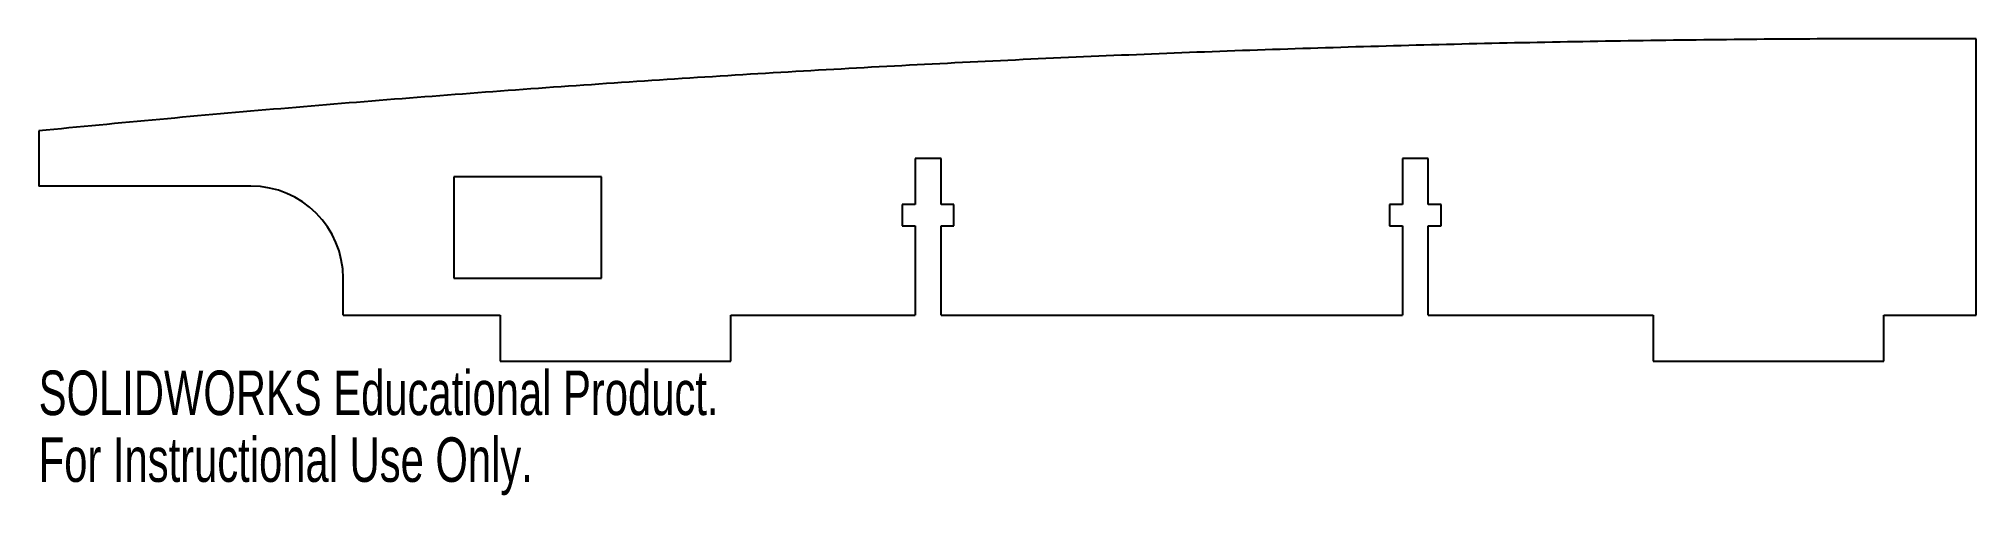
# Model space of a CAD drawing. Header units: millimetres. Extents: x -88 to 122, y -20 to 30.
import ezdxf

# ---------------------------------------------------------------- set-up
doc = ezdxf.new("R2010")
doc.units = ezdxf.units.MM
doc.styles.add('SLDTEXTSTYLE0', font='TXT', dxfattribs={"width": 0.7})

msp = doc.modelspace()

# ---------------------------------------------------------------- linework, layer by layer
at = {"color": 7, "linetype": 'Continuous', "lineweight": 25}
for p, q in [((122.46, 0), (122.46, 30)), ((-87.54, 20), (-87.54, 14)), ((7.46, 17), (7.46, 12)), ((10.26, 17), (7.46, 17)), ((10.26, 12), (10.26, 17)), ((60.26, 17), (60.26, 12)), ((63.06, 17), (60.26, 17)), ((63.06, 12), (63.06, 17)), ((-42.54, 15), (-42.54, 4)), ((-26.54, 15), (-42.54, 15)), ((-26.54, 4), (-26.54, 15)), ((-64.54, 14), (-87.54, 14)), ((6.06, 12), (6.06, 9.7)), ((7.46, 12), (6.06, 12)), ((11.66, 12), (10.26, 12)), ((11.66, 9.7), (11.66, 12)), ((58.86, 12), (58.86, 9.7)), ((60.26, 12), (58.86, 12)), ((64.46, 12), (63.06, 12)), ((64.46, 9.7), (64.46, 12)), ((6.06, 9.7), (7.46, 9.7)), ((7.46, 9.7), (7.46, 0)), ((10.26, 9.7), (11.66, 9.7)), ((10.26, 0), (10.26, 9.7)), ((58.86, 9.7), (60.26, 9.7)), ((60.26, 9.7), (60.26, 0)), ((63.06, 9.7), (64.46, 9.7)), ((63.06, 0), (63.06, 9.7)), ((-54.54, 0), (-54.54, 4)), ((-42.54, 4), (-26.54, 4)), ((-54.54, 0), (-37.54, 0)), ((-37.54, 0), (-37.54, -5)), ((-12.54, -5), (-12.54, 0)), ((-12.54, 0), (7.46, 0)), ((10.26, 0), (60.26, 0)), ((63.06, 0), (87.46, 0)), ((87.46, 0), (87.46, -5)), ((112.46, -5), (112.46, 0)), ((112.46, 0), (122.46, 0)), ((-37.54, -5), (-12.54, -5)), ((87.46, -5), (112.46, -5))]:
    msp.add_line(p, q, dxfattribs=at)
msp.add_arc((-64.54, 4), 10, 0, 90, dxfattribs=at)
msp.add_open_spline([(122.46, 30), (17.33, 30.3), (-87.54, 20)], degree=2, dxfattribs=at)

# ---------------------------------------------------------------- texts
at = {"color": 7, "linetype": 'Continuous', "char_height": 4.8336, "attachment_point": 1, "style": 'SLDTEXTSTYLE0'}
for s, insert in [('SOLIDWORKS Educational Product.', (-87.54, -6.02)), ('For Instructional Use Only.', (-87.54, -13.27))]:
    msp.add_mtext(s, dxfattribs=dict(at, insert=insert))

doc.saveas('drawing.dxf')
